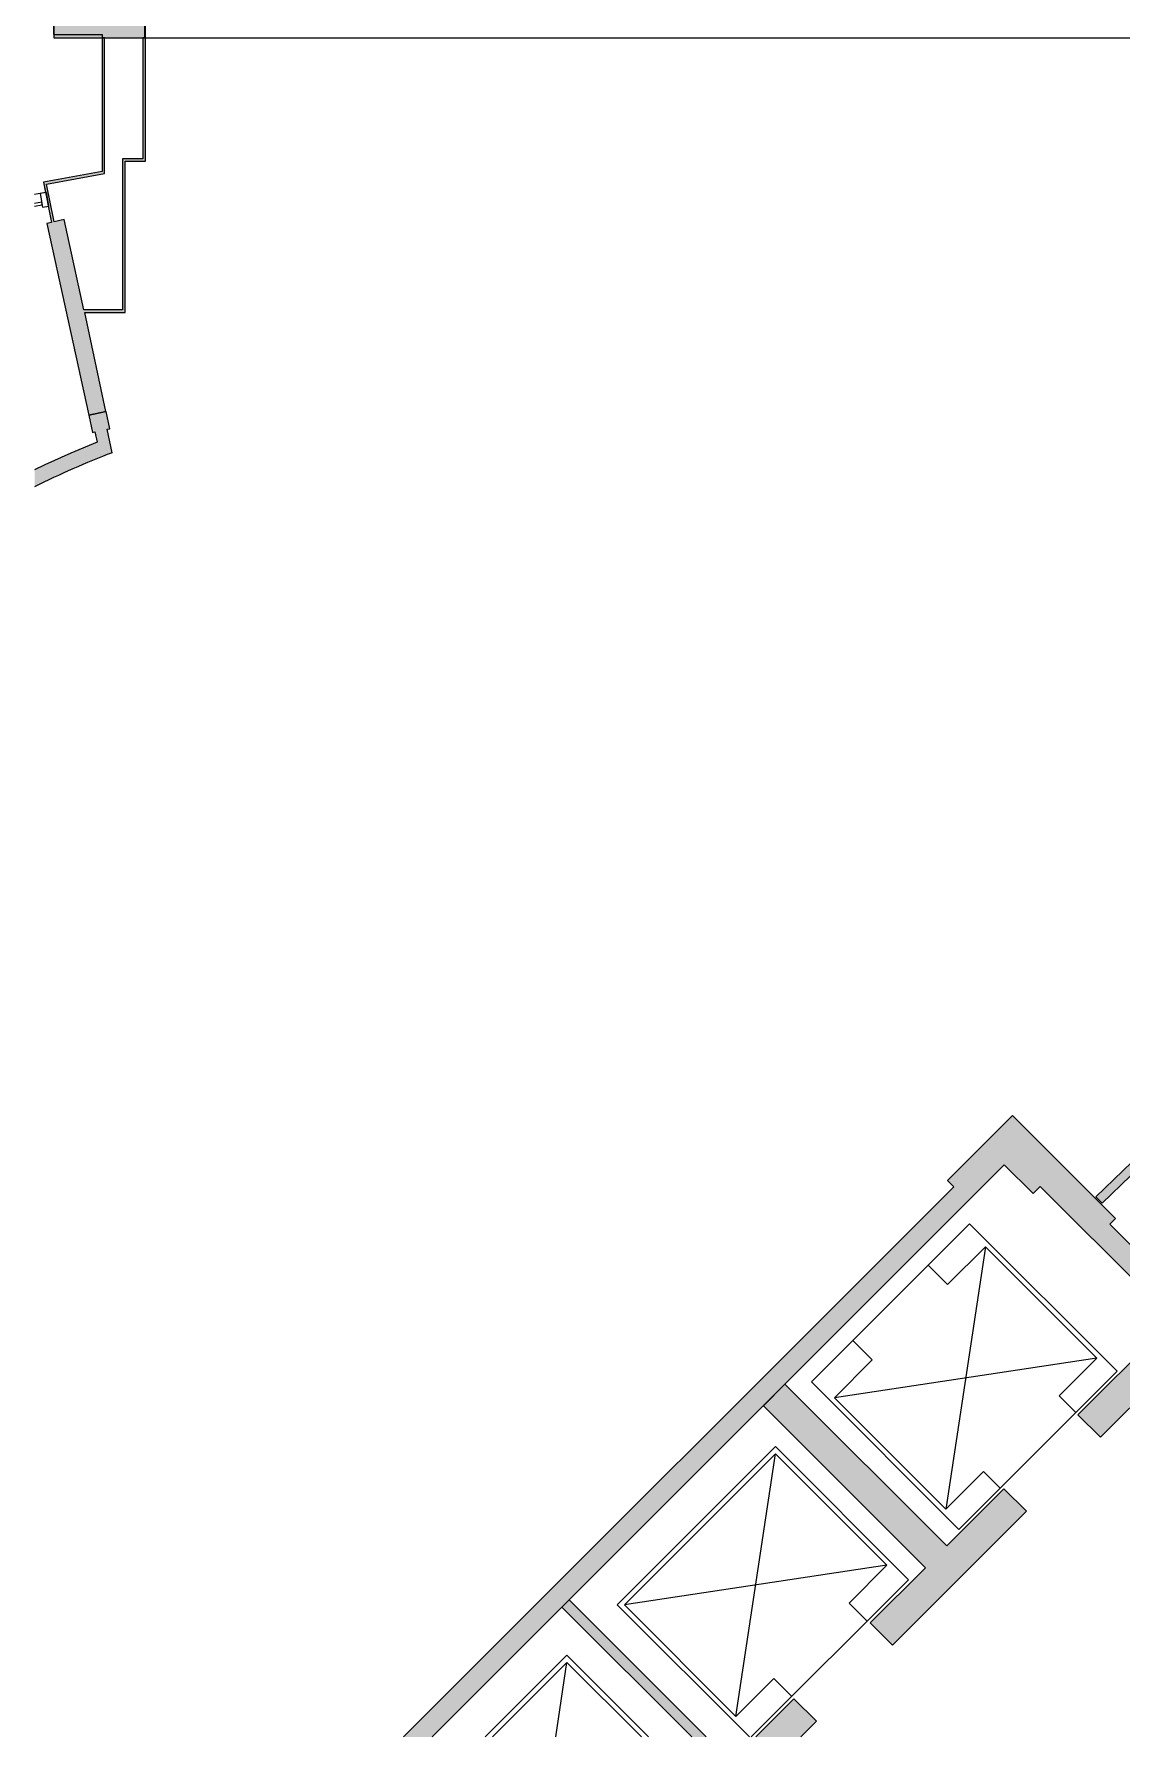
# Model space of a CAD drawing. Header units: inches. Extents: x 385 to 2249, y -1773 to -36.
# Drawn here: x 385 to 813, y -1773 to -1103 of the extents above; entities that cross this region are included whole.
import ezdxf

# ---------------------------------------------------------------- set-up
doc = ezdxf.new("R2010")
doc.units = ezdxf.units.IN
doc.header["$MEASUREMENT"] = 0
for name, color, linetype, lineweight in [('A-DETL', 90, 'Continuous', 9), ('A-DETL-THIN', 151, 'Continuous', 9), ('A-GLAZ-CURT', 52, 'Continuous', 13), ('A-GLAZ-CWMG', 51, 'Continuous', 13), ('A-WALL', 113, 'Continuous', 13), ('A-WALL-PATT', 111, 'Continuous', 13), ('I-WALL', 2, 'Continuous', 13)]:
    doc.layers.add(name, color=color, linetype=linetype, lineweight=lineweight)

# ---------------------------------------------------------------- blocks, each defined once
blk = doc.blocks.new('Walls 17 - Walls 1-5039668-Level 7 POWER _ SIGNAL')
at = {"layer": 'A-WALL', "lineweight": 9}
h = blk.add_hatch(color=7, dxfattribs=at)
h.paths.add_polyline_path([(23.47, -1473.39), (59.3, -1473.39), (59.3, -1435.89), (23.47, -1435.89)], flags=0)
h.paths.add_polyline_path([(52.22, -1467.4), (29.44, -1467.4), (29.44, -1441.89), (53.3, -1441.89), (53.3, -1467.4)], flags=0)
at = {"layer": 'A-WALL', "color": 8, "lineweight": 20}
for p, q in [((59.3, -1435.89), (23.47, -1435.89)), ((23.47, -1435.89), (23.47, -1473.39)), ((59.3, -1473.39), (59.3, -1435.89)), ((29.44, -1467.4), (29.44, -1441.89)), ((29.44, -1441.89), (53.3, -1441.89)), ((53.3, -1441.89), (53.3, -1467.4)), ((23.47, -1473.39), (59.3, -1473.39)), ((53.3, -1467.4), (29.44, -1467.4))]:
    blk.add_line(p, q, dxfattribs=at)
blk = doc.blocks.new('Walls 22 - Walls 22-5046318-Level 7 POWER _ SIGNAL')
at = {"layer": 'A-WALL', "lineweight": 9}
blk.add_hatch(color=7, dxfattribs=at).paths.add_polyline_path([(406.17, -1252.76), (412.9, -1251.33), (404.67, -1212.42), (420.55, -1212.42), (420.55, -1152.92), (428.47, -1152.92), (428.47, -1104.39), (427.47, -1104.39), (427.47, -1151.92), (419.53, -1151.92), (419.53, -1211.42), (404.33, -1211.42), (396.58, -1175.89), (392.57, -1176.77), (389.55, -1161.92), (412.45, -1157.74), (412.45, -1104.39), (411.45, -1104.39), (411.45, -1156.9), (388.37, -1161.12), (391.59, -1176.98), (389.73, -1177.38)], flags=0)
at = {"layer": 'A-WALL', "color": 8, "lineweight": 20}
for p, q in [((412.45, -1104.39), (411.45, -1104.39)), ((411.45, -1104.39), (411.45, -1156.9)), ((412.45, -1157.74), (412.45, -1104.39)), ((428.47, -1104.39), (427.47, -1104.39)), ((427.47, -1104.39), (427.47, -1151.92)), ((428.47, -1152.92), (428.47, -1104.39)), ((427.47, -1151.92), (419.53, -1151.92)), ((419.53, -1151.92), (419.53, -1211.42)), ((411.45, -1156.9), (388.37, -1161.12)), ((389.55, -1161.92), (412.45, -1157.74)), ((420.55, -1212.42), (420.55, -1152.92)), ((420.55, -1152.92), (428.47, -1152.92)), ((388.37, -1161.12), (391.59, -1176.98)), ((392.57, -1176.77), (389.55, -1161.92)), ((391.59, -1176.98), (389.73, -1177.38)), ((389.73, -1177.38), (406.17, -1252.76)), ((396.58, -1175.89), (392.57, -1176.77)), ((404.33, -1211.42), (396.58, -1175.89)), ((419.53, -1211.42), (404.33, -1211.42)), ((412.9, -1251.33), (404.63, -1212.42)), ((404.63, -1212.42), (420.55, -1212.42)), ((406.17, -1252.76), (412.9, -1251.33))]:
    blk.add_line(p, q, dxfattribs=at)
blk = doc.blocks.new('Walls 23 - Walls 23-5047741-Level 7 POWER _ SIGNAL')
at = {"layer": 'A-WALL', "lineweight": 9}
blk.add_hatch(color=7, dxfattribs=at).paths.add_polyline_path([(384.87, -1281.04), (392.01, -1277.51), (404.63, -1271.91), (415.45, -1267.56), (413.49, -1258.33), (414.49, -1258.11), (413.04, -1251.3), (406.17, -1252.76), (407.63, -1259.6), (408.61, -1259.4), (409.47, -1263.44), (399.11, -1267.72), (388.88, -1272.35), (384.87, -1274.33), (384.87, -1277.4)], flags=0)
at = {"layer": 'A-WALL', "color": 8, "lineweight": 20}
for p, q in [((413.04, -1251.3), (406.17, -1252.76)), ((414.49, -1258.12), (413.04, -1251.3)), ((406.17, -1252.76), (407.63, -1259.6)), ((413.49, -1258.33), (414.49, -1258.12)), ((415.45, -1267.56), (413.49, -1258.33)), ((409.47, -1263.44), (399.11, -1267.72)), ((407.63, -1259.6), (408.61, -1259.4)), ((408.61, -1259.4), (409.47, -1263.44)), ((388.88, -1272.35), (384.87, -1274.33)), ((399.11, -1267.72), (388.88, -1272.35))]:
    blk.add_line(p, q, dxfattribs=at)
blk.add_arc((533.06, -1577.34), 331.36, 110.78983, 116.57248, dxfattribs=at)
blk = doc.blocks.new('Walls 27 - Walls 27-5057189-Level 7 POWER _ SIGNAL')
at = {"layer": 'A-WALL', "lineweight": 9}
blk.add_hatch(color=7, dxfattribs=at).paths.add_polyline_path([(540.07, -1772.66), (541.25, -1772.66), (766.26, -1547.65), (777.58, -1558.97), (780.4, -1556.14), (821.77, -1597.51), (818.94, -1600.33), (829.9, -1611.29), (795.25, -1645.94), (804.09, -1654.78), (847.81, -1611.06), (807.75, -1570.99), (809.99, -1568.75), (769.44, -1528.21), (743.9, -1553.75), (746.37, -1556.23), (529.94, -1772.66)], flags=0)
at = {"layer": 'A-WALL', "color": 8, "lineweight": 20}
for p, q in [((769.44, -1528.21), (743.9, -1553.75)), ((809.99, -1568.75), (769.44, -1528.21)), ((541.25, -1772.66), (766.26, -1547.65)), ((743.9, -1553.75), (746.37, -1556.23)), ((766.26, -1547.65), (777.58, -1558.97)), ((746.37, -1556.23), (529.94, -1772.66)), ((777.58, -1558.97), (780.4, -1556.14)), ((780.4, -1556.14), (821.77, -1597.51)), ((807.75, -1570.99), (809.99, -1568.75)), ((847.81, -1611.06), (807.75, -1570.99)), ((821.77, -1597.51), (818.94, -1600.33)), ((818.94, -1600.33), (829.9, -1611.29)), ((829.9, -1611.29), (795.25, -1645.94)), ((804.09, -1654.78), (847.81, -1611.06)), ((795.25, -1645.94), (804.09, -1654.78))]:
    blk.add_line(p, q, dxfattribs=at)
blk = doc.blocks.new('Walls 28 - Walls 28-5057783-Level 7 POWER _ SIGNAL')
at = {"layer": 'A-WALL', "lineweight": 9}
h = blk.add_hatch(color=7, dxfattribs=at)
h.paths.add_polyline_path([(644.44, -1772.66), (649.03, -1772.66), (595.14, -1718.77), (592.31, -1721.6), (643.37, -1772.66)], flags=0)
h.paths.add_polyline_path([(686.21, -1772.66), (692.37, -1766.5), (683.53, -1757.67), (668.53, -1772.66), (680.45, -1772.66)], flags=0)
at = {"layer": 'A-WALL', "color": 8, "lineweight": 20}
for p, q in [((595.14, -1718.77), (592.31, -1721.6)), ((649.03, -1772.66), (595.14, -1718.77)), ((592.31, -1721.6), (643.37, -1772.66)), ((683.53, -1757.67), (668.53, -1772.66)), ((692.37, -1766.5), (683.53, -1757.67)), ((686.21, -1772.66), (692.37, -1766.5))]:
    blk.add_line(p, q, dxfattribs=at)
blk = doc.blocks.new('Walls 29 - Walls 28-5057828-Level 7 POWER _ SIGNAL')
at = {"layer": 'A-WALL', "lineweight": 9}
blk.add_hatch(color=7, dxfattribs=at).paths.add_polyline_path([(722.32, -1736.55), (774.97, -1683.9), (766.13, -1675.07), (743.63, -1697.56), (679.99, -1633.92), (671.51, -1642.41), (735.25, -1706.15), (713.58, -1727.81)], flags=0)
at = {"layer": 'A-WALL', "color": 8, "lineweight": 20}
for p, q in [((679.99, -1633.92), (671.51, -1642.41)), ((743.63, -1697.56), (679.99, -1633.92)), ((671.51, -1642.41), (735.15, -1706.05)), ((766.13, -1675.07), (743.63, -1697.56)), ((774.97, -1683.9), (766.13, -1675.07)), ((722.32, -1736.55), (774.97, -1683.9)), ((735.25, -1706.15), (713.58, -1727.81)), ((735.15, -1706.05), (735.25, -1706.15)), ((713.58, -1727.81), (722.32, -1736.55))]:
    blk.add_line(p, q, dxfattribs=at)
blk = doc.blocks.new('Walls 64 - Walls 3-5097530-Level 7 POWER _ SIGNAL')
at = {"layer": 'A-WALL', "lineweight": 9}
for p, q in [((58.33, -2292.62), (38.83, -2292.62)), ((38.83, -2292.74), (38.83, -2736.74)), ((58.34, -2363.49), (58.34, -2295.08)), ((58.34, -2422.12), (58.34, -2365.99)), ((58.34, -2428.12), (58.34, -2425.99)), ((58.34, -2483.49), (58.34, -2430.62)), ((58.34, -2543.49), (58.34, -2485.99)), ((58.34, -2603.49), (58.34, -2545.99)), ((58.34, -2663.49), (58.34, -2605.99)), ((58.34, -2733.99), (58.34, -2665.99)), ((38.83, -2736.74), (40.34, -2736.74))]:
    blk.add_line(p, q, dxfattribs=at)
blk = doc.blocks.new('System Panel - Glazed-5503745-Level 7 POWER _ SIGNAL')
at = {"layer": 'A-GLAZ-CURT'}
for p, q in [((-5.91, 1.75), (-8.98, 1.75)), ((-8.98, 1.75), (-8.98, 0.75)), ((-8.98, 0.75), (-6.08, 0.75))]:
    blk.add_line(p, q, dxfattribs=at)
blk = doc.blocks.new('Rectangular Mullion - 2_5_ x 5_ rectangular-5013777-Level 7 POWER _ SIGNAL')
at = {"layer": 'A-GLAZ-CWMG', "lineweight": 20}
for p, q in [((0, 2.75), (-2.5, 2.75)), ((-2.5, 2.75), (-2.5, -2.75)), ((0, -2.75), (0, 2.75)), ((-2.5, -2.75), (0, -2.75))]:
    blk.add_line(p, q, dxfattribs=at)

msp = doc.modelspace()

# ---------------------------------------------------------------- hatches: boundary and pattern name
at = {"layer": 'A-WALL-PATT', "lineweight": 9}
msp.add_hatch(color=7, dxfattribs=at).paths.add_polyline_path([(804.71, -1562.72), (858.23, -1510.98), (854.63, -1509.6), (802.28, -1560.2)], flags=0)

# ---------------------------------------------------------------- linework, layer by layer
at = {"layer": 'A-DETL', "lineweight": 13}
for p, q in [((752.65, -1570.81), (690.42, -1633.04)), ((752.65, -1570.81), (690.42, -1633.04)), ((810.63, -1628.79), (752.65, -1570.81)), ((758.84, -1579.83), (743.28, -1683.07)), ((758.84, -1579.83), (743.99, -1594.68)), ((802.68, -1623.67), (758.84, -1579.83)), ((743.99, -1594.68), (736.39, -1587.08)), ((706.69, -1616.77), (714.29, -1624.38)), ((802.68, -1623.67), (699.44, -1639.22)), ((714.29, -1624.38), (699.44, -1639.22)), ((787.83, -1638.52), (802.68, -1623.67)), ((690.42, -1633.04), (748.41, -1691.02)), ((748.41, -1691.02), (810.63, -1628.79)), ((699.44, -1639.22), (743.28, -1683.07)), ((794.37, -1645.06), (787.83, -1638.52)), ((676.28, -1658.49), (614.06, -1720.72)), ((676.28, -1658.49), (614.06, -1720.72)), ((728.61, -1710.82), (676.28, -1658.49)), ((728.61, -1710.82), (676.28, -1658.49)), ((676.28, -1661.32), (616.89, -1720.72)), ((676.28, -1661.32), (616.89, -1720.72)), ((676.28, -1661.32), (616.89, -1720.72)), ((660.73, -1764.56), (676.28, -1661.32)), ((720.12, -1705.16), (676.28, -1661.32)), ((720.12, -1705.16), (676.28, -1661.32)), ((743.28, -1683.07), (758.13, -1668.22)), ((758.13, -1668.22), (764.67, -1674.76)), ((720.12, -1705.16), (616.89, -1720.72)), ((720.12, -1705.16), (616.89, -1720.72)), ((705.27, -1720.01), (720.12, -1705.16)), ((705.27, -1720.01), (720.12, -1705.16)), ((666.76, -1772.66), (728.61, -1710.82)), ((666.76, -1772.66), (728.61, -1710.82)), ((614.06, -1720.72), (666, -1772.66)), ((614.06, -1720.72), (666, -1772.66)), ((614.06, -1720.72), (666, -1772.66)), ((614.06, -1720.72), (666, -1772.66)), ((616.89, -1720.72), (660.73, -1764.56)), ((616.89, -1720.72), (660.73, -1764.56)), ((712.34, -1727.08), (705.27, -1720.01)), ((712.34, -1727.08), (705.27, -1720.01)), ((594.26, -1740.52), (562.11, -1772.66)), ((594.26, -1740.52), (562.11, -1772.66)), ((626.4, -1772.66), (594.26, -1740.52)), ((626.4, -1772.66), (594.26, -1740.52)), ((594.26, -1743.35), (564.94, -1772.66)), ((594.26, -1743.35), (564.94, -1772.66)), ((589.84, -1772.66), (594.26, -1743.35)), ((589.84, -1772.66), (594.26, -1743.35)), ((623.57, -1772.66), (594.26, -1743.35)), ((623.57, -1772.66), (594.26, -1743.35)), ((660.73, -1764.56), (675.58, -1749.71)), ((660.73, -1764.56), (675.58, -1749.71)), ((675.58, -1749.71), (682.65, -1756.78)), ((675.58, -1749.71), (682.65, -1756.78))]:
    msp.add_line(p, q, dxfattribs=at)
at = {"layer": 'A-DETL-THIN'}
for p, q in [((392.35, -77.05), (392.35, -1103.05)), ((392.35, -1103.05), (411.45, -1103.05)), ((411.45, -1103.05), (411.45, -1156.9)), ((411.45, -1156.9), (388.45, -1161.11)), ((389.2, -1165.21), (384.87, -1165.98)), ((388.45, -1161.11), (389.2, -1165.21))]:
    msp.add_line(p, q, dxfattribs=at)
at = {"layer": 'I-WALL', "color": 8, "lineweight": 20}
for p, q in [((854.63, -1509.6), (802.28, -1560.2)), ((804.71, -1562.72), (858.23, -1510.98)), ((802.28, -1560.2), (804.71, -1562.72))]:
    msp.add_line(p, q, dxfattribs=at)

# ---------------------------------------------------------------- block references
at = {"layer": 'A-GLAZ-CURT', "lineweight": 9, "rotation": 189.9999999999997}
msp.add_blockref('System Panel - Glazed-5503745-Level 7 POWER _ SIGNAL', (378.75, -1169.85), dxfattribs=at)
at = {"layer": 'A-GLAZ-CWMG', "lineweight": 9, "rotation": 9.999999999999757}
msp.add_blockref('Rectangular Mullion - 2_5_ x 5_ rectangular-5013777-Level 7 POWER _ SIGNAL', (390.05, -1167.85), dxfattribs=at)
at = {"layer": 'A-WALL', "lineweight": 9}
for name, p in [('Walls 17 - Walls 1-5039668-Level 7 POWER _ SIGNAL', (369, 369)), ('Walls 22 - Walls 22-5046318-Level 7 POWER _ SIGNAL', (0, 0)), ('Walls 23 - Walls 23-5047741-Level 7 POWER _ SIGNAL', (0, 0)), ('Walls 27 - Walls 27-5057189-Level 7 POWER _ SIGNAL', (0, 0)), ('Walls 29 - Walls 28-5057828-Level 7 POWER _ SIGNAL', (0, 0)), ('Walls 28 - Walls 28-5057783-Level 7 POWER _ SIGNAL', (0, 0))]:
    msp.add_blockref(name, p, dxfattribs=at)
at = {"layer": 'A-WALL', "lineweight": 9, "rotation": 89.99999999999991}
msp.add_blockref('Walls 64 - Walls 3-5097530-Level 7 POWER _ SIGNAL', (-1864.28, -1143.22), dxfattribs=at)

doc.saveas('drawing.dxf')
